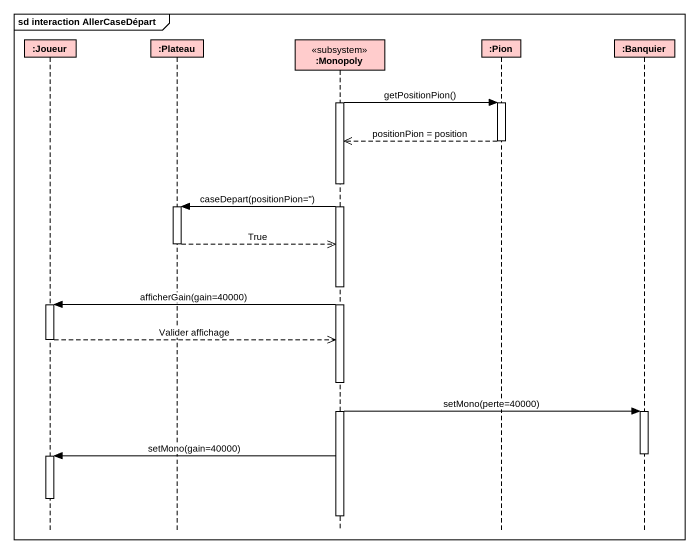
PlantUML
@startuml
mainframe sd interaction AllerCaseDépart
hide footbox
participant ":Joueur" as Joueur #FFCCCC
participant ":Plateau" as Plateau #FFCCCC
participant ":Monopoly" as Monopoly <<subsystem>> #FFCCCC
participant ":Pion" as Pion #FFCCCC
participant ":Banquier" as Banquier #FFCCCC

activate Monopoly
Monopoly -> Pion : getPositionPion()
activate Pion
Pion -->> Monopoly : positionPion = position
deactivate Pion
Monopoly -> Plateau : caseDepart(positionPion='')
activate Plateau
Plateau -->> Monopoly : True
deactivate Plateau
Monopoly -> Joueur : afficherGain(gain=40000)
activate Joueur
Joueur -->> Monopoly : Valider affichage
deactivate Joueur
Monopoly -> Banquier : setMono(perte=40000)
activate Banquier
deactivate Banquier
Monopoly -> Joueur : setMono(gain=40000)
activate Joueur
deactivate Joueur
deactivate Monopoly
@enduml
